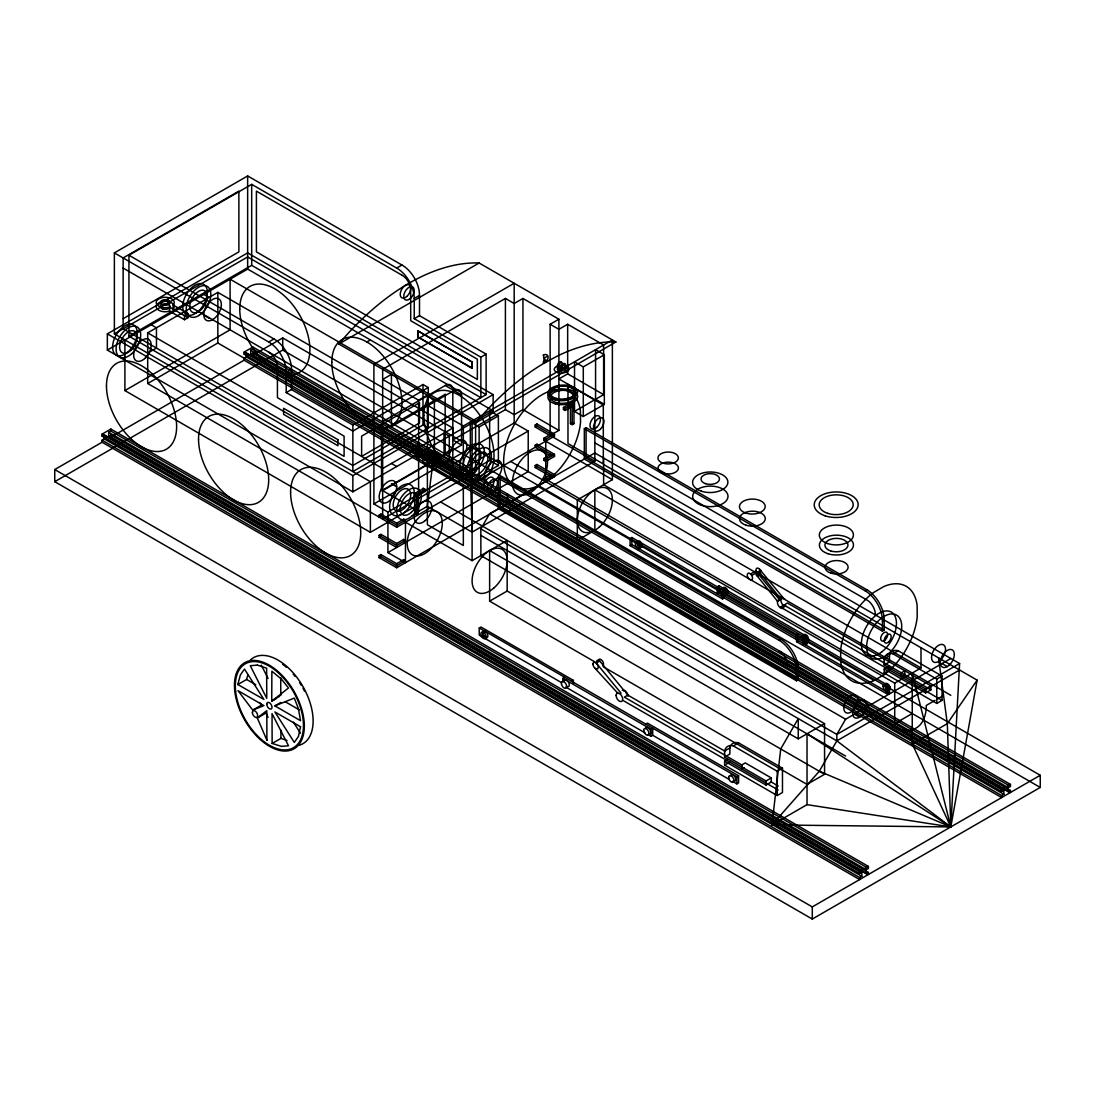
<?xml version="1.0" encoding="UTF-8"?>
<svg xmlns="http://www.w3.org/2000/svg" width="1095" height="1095" viewBox="0 0 1095 1095"><rect width="100%" height="100%" fill="white"/><g stroke="black" fill="none" stroke-linecap="round" stroke-linejoin="round"><path stroke-width="1.5" d="M440.532 501.948L824.562 723.658L824.562 774.274L507.163 591.04L507.163 540.41L472.096 560.667L472.096 420.945L612.379 339.956L612.379 479.665L543.996 440.19L543.996 438.164L551.004 434.113L551.004 436.138L535.222 427.023L535.222 424.997L536.974 423.984L554.508 434.113L554.508 436.138L396.691 527.256L147.688 383.496L147.688 332.866L217.837 292.379L452.81 428.036L452.81 478.652L382.661 519.153L382.661 369.316L505.411 298.442L514.185 303.507L522.945 298.442L558.902 319.206L558.902 430.376L550.128 435.44L550.128 324.257L558.902 319.206M603.619 458.025L603.619 484.729L921.004 667.977L921.004 647.734M936.786 703.414L936.786 679.119L942.056 676.08L942.056 700.376L936.786 703.414L884.185 673.042L884.185 668.99L889.441 665.952L889.441 670.003L884.185 673.042M798.255 738.851L798.255 718.594L780.721 748.966L771.961 824.905L950.816 826.93L959.59 663.543L594.845 452.96L489.629 513.719L480.856 528.899L480.869 555.603L798.255 738.851L824.562 723.658M638.508 548.937L638.508 542.874M723.015 596.104L723.015 590.027M803.333 644.161L803.333 638.098M427.378 506.301L434.4 450.811L434.4 401.208L427.378 395.131L418.618 400.195L382.661 379.445L391.435 374.38L391.435 426.667L382.661 421.602L445.2 385.495L461.57 394.953L461.57 445.063L382.661 490.615L418.618 511.365L427.378 506.301L472.096 532.129L594.845 461.255L594.845 399.689L558.902 378.938L567.662 373.874L603.619 394.624L603.619 345.021L567.662 324.257L558.902 329.321L550.128 324.257M603.619 464.485L977.123 680.132L950.816 826.93L807.029 804.647L771.961 824.905L819.306 771.236L836.84 740.863L959.59 670.003M435.454 460.447C434.263 460.968 436.782 464.814 433.99 466.196C428.391 467.278 436.07 460.215 429.87 462.309A3.723 2.149 0 0 1 429.103 458.942A3.723 2.149 0 0 1 434.948 459.38L435.454 460.447L431.731 462.596M760.122 573.274L760.738 570.659M237.82 684.526L240.38 674.917L244.472 669.072L263.895 699.431L237.82 684.526L246.621 679.475L247.908 674.643M779.845 600.019L777.477 601.182L756.303 574.902L757.001 572.398L755.824 570.947L750.554 573.972A3.723 2.149 60 0 0 747.269 575.299A3.723 2.149 60 0 0 751.019 579.926A3.723 2.149 60 0 0 751.745 575.436L750.554 573.972M782.624 597.199L780.995 599.157L760.943 574.286A3.723 2.149 60 0 1 757.562 573.602A3.723 2.149 60 0 1 756.18 569.017A3.723 2.149 60 0 1 759.328 568.921L760.505 570.372L759.807 572.877L758.082 573.931M271.738 701.211L271.875 671.221L281.401 679.092L288.505 687.988L271.738 701.211L276.145 698.678M950.83 658.478L845.6 719.237L836.826 734.416L836.84 740.863L950.816 826.93L947.312 723.658L938.538 657.849M439.656 458.914L434.113 461.433A9.047 5.229 0 0 1 422.752 456.834A9.047 5.229 0 0 1 432.552 451.181A9.047 5.229 0 0 1 440.505 457.737L436.152 460.94L436.152 464.992L434.113 465.484A9.047 5.229 0 0 1 423.026 461.789A9.047 5.229 0 0 1 429.418 455.383L431.758 455.205A9.047 5.229 0 0 1 440.505 461.789L436.152 464.992L439.656 462.966L439.656 458.914L459.818 470.563L528.214 431.074L528.214 471.575L387.931 552.564L387.931 512.063L456.314 472.588L456.314 476.626L459.818 474.6L459.818 470.563M977.123 680.132L947.312 723.658L912.245 743.902L950.816 826.93L819.306 771.236M173.119 305.026L173.968 303.849A9.047 5.229 0 0 0 166.016 297.292A9.047 5.229 0 0 0 156.202 302.959A9.047 5.229 0 0 0 167.562 307.544L169.602 307.052L188.025 317.687L188.025 313.635L173.119 305.026L173.119 309.077L173.968 307.9A9.047 5.229 0 0 0 165.222 301.317L162.881 301.495A9.047 5.229 0 0 0 156.475 307.9A9.047 5.229 0 0 0 167.562 311.596L169.752 311.076M266.906 740.22L257.325 718.005L266.797 710.628L266.906 740.398M780.721 607.232L783.91 605.015L930.873 689.864L930.873 685.812L787.414 603.003L780.721 607.232L942.056 700.376M547.459 356.176L544.023 358.229L544.023 363.253L547.459 361.199A2.477 1.423 0 0 0 544.475 360.994L543.572 361.542A2.477 1.423 0 0 0 544.023 363.253M874.166 680.501L884.24 674.602A54.558 31.495 -60 0 0 917.213 616.95L917.131 605.357A54.558 31.495 -60 0 0 883.679 586.605L873.605 592.505A54.558 31.495 -60 0 0 840.645 650.156L840.714 661.75A54.558 31.495 -60 0 0 874.166 680.501L537.481 486.125A54.558 31.495 -60 0 1 503.686 459.804A54.558 31.495 -60 0 1 540.273 395.815A54.558 31.495 -60 0 1 580.446 410.981L580.528 422.56A54.558 31.495 -60 0 1 547.555 480.226L884.24 674.602M124.898 339.956L124.898 390.573L230.101 329.828L230.101 279.211L475.6 420.945L475.6 471.575L370.384 532.321L370.384 481.69L114.373 333.879L114.373 252.89L247.648 175.939L401.961 265.031A24.391 14.084 60 0 1 419.495 295.404L419.495 315.661L486.125 354.123L486.125 394.624L352.85 471.575L352.85 424.997L422.998 384.496L428.254 387.534L428.254 428.036L422.998 424.997L352.85 465.498L128.936 336.22L128.936 255.217L251.686 184.357L396.691 268.07A24.391 14.084 60 0 1 414.225 298.442L414.225 318.7L480.869 357.162L486.125 354.123M123.133 318.7L238.874 251.877L238.874 191.132L123.133 257.955L123.133 328.815L344.09 456.382L344.09 436.138L277.446 397.663L277.377 365.771A11.963 6.898 60 0 0 269.959 352.932L268.467 351.974M107.351 333.879L247.648 252.89L493.133 394.624L493.133 410.83L352.85 491.819L107.351 350.085L107.351 333.879L352.85 475.613L493.133 394.624M114.373 333.879L247.648 256.942L486.125 394.624M128.936 336.22L251.686 265.346L480.869 397.663L480.869 357.162M107.351 350.085L247.648 269.083L493.133 410.83M188.025 313.635L184.507 315.661L184.507 319.713L188.025 317.687M147.688 353.124L156.462 348.059L156.462 327.802L151.192 324.777M147.688 383.496L217.837 342.995L1001.665 795.545L1003.869 794.272L1003.869 790.22L246.32 352.864L244.13 354.137L244.13 352.111L252.904 347.047L1010.439 784.403L1010.439 786.429L1008.249 787.688L250.714 350.332L250.714 354.383L1008.249 791.74L1010.439 790.48L1010.439 792.506L252.904 355.15L252.904 353.124L244.13 358.174L244.13 360.2L1001.665 797.571L1001.665 795.545M859.63 877.547L861.82 876.287L861.82 872.236L859.63 873.495L102.095 436.138L102.095 434.113L110.869 429.048L868.403 866.405L868.403 868.431L866.213 869.704L108.679 432.333L108.679 436.385L866.213 873.755L868.403 872.482L868.403 874.508L110.869 437.151L110.869 435.126L102.095 440.19L102.095 442.216L859.63 879.572L859.63 877.547L102.095 440.19M102.095 436.138L104.285 434.866L861.82 872.236M108.679 432.333L110.869 431.074L868.403 868.431M250.714 350.332L252.904 349.072L1010.439 786.429M114.373 252.89L268.686 341.982L273.942 338.944A24.391 14.084 60 0 1 291.475 369.316L291.475 389.56L352.85 424.997M396.691 268.07L401.961 265.031M252.904 355.15L282.715 337.931L1040.25 775.287L1040.25 787.442L812.285 919.061L54.75 481.69L54.75 469.55L102.095 442.216M110.869 437.151L244.13 360.2M54.75 481.69L282.715 350.085L1040.25 787.442M428.254 387.534L352.85 431.074L286.219 392.599L286.219 372.355L291.475 369.316M414.225 298.442L419.495 295.404M338.82 344.008L479.117 263.005L615.883 341.982L475.6 422.971L338.82 344.008A210.787 121.696 -60 0 1 479.117 263.005M366.88 341.982L370.384 339.956M286.219 392.599L291.475 389.56M414.225 318.7L419.495 315.661M417.742 330.841L472.274 362.13L472.096 368.303L417.742 336.918L417.742 330.841L472.274 362.13M417.742 336.918L472.274 368.207M434.4 401.208L427.378 405.259L463.336 426.01L470.344 421.958L479.117 427.023L498.389 415.881L498.389 465.498L479.117 476.626L434.4 450.811L427.378 454.863L463.336 475.613L489.629 460.434L498.389 465.498M391.435 426.667L453.96 390.559A10.772 6.214 -60 0 1 461.57 394.953M421.26 452.331L421.26 456.382L424.655 454.411L424.655 450.36L415.867 445.295L412.459 447.253L412.459 451.304M415.99 449.292L382.661 468.537L147.688 332.866M452.81 428.036L419.399 447.321L419.399 451.373L415.99 453.344L415.867 445.295M445.2 385.495A10.772 6.214 -60 0 1 452.81 389.888L452.81 439.998L505.411 409.626L514.185 414.69L522.945 409.626L558.902 430.376M583.293 366.88L604.33 354.725L604.33 404.329L583.293 416.483L574.519 411.419L574.519 361.815L583.293 366.88L583.293 416.483M444.05 453.864L449.306 456.902L449.306 436.138L444.036 433.1L444.05 453.864L452.824 448.799M429.87 462.309L434.948 459.38M431.772 466.497L435.18 464.54M514.185 422.971L514.185 283.263L373.901 364.252L373.901 503.96L514.185 422.971L528.214 431.074M563.432 407.463L572.206 402.399L573.958 403.412L573.958 423.655L572.206 424.668L570.454 423.655L570.454 405.437L572.206 406.45L565.198 410.488L563.432 409.475L563.432 407.463L565.198 408.462L565.198 410.488M414.663 493.489L418.18 495.515L418.18 513.747L416.415 514.759L414.663 513.747L414.663 493.489L423.436 488.425L423.436 490.45L425.188 491.463L425.188 489.438L422.998 488.178M380.909 514.089L380.909 516.115L379.157 517.127L379.157 515.102L380.909 514.089L396.691 523.205L403.713 519.153L405.465 520.166L405.465 562.693M563.432 409.475L573.958 403.412M425.188 489.438L416.415 494.502L416.415 514.759M535.222 427.023L536.974 426.01L536.974 423.984M418.18 495.515L425.188 491.463M574.519 411.419L594.845 399.689M604.33 354.725L595.57 349.661L595.57 399.278L603.619 394.624M570.454 423.655L572.206 422.643L573.958 423.655M414.663 513.747L416.415 512.734L418.18 513.747M379.157 535.346L380.909 534.333L396.691 543.448L403.713 539.397L405.465 540.41L396.691 545.474L379.157 535.346L379.157 537.371L396.691 547.5L396.691 543.448M405.465 520.166L396.691 525.23L379.157 515.102M535.222 445.241L536.974 444.228L554.508 454.357L554.508 456.382L545.748 461.447L543.996 460.434L543.996 458.408L551.004 454.357L551.004 456.382L535.222 447.266L535.222 445.241L554.508 456.382M543.996 440.19L554.508 434.113M379.157 537.371L380.909 536.358L380.909 534.333M498.389 478.282L500.155 477.269L780.721 639.247A24.391 14.084 60 0 1 798.255 669.62L798.255 679.749L796.503 680.761L498.389 508.655L498.389 478.282L778.969 640.26A24.391 14.084 60 0 1 796.503 670.633L796.503 680.761M584.333 428.665L586.085 427.652L866.651 589.644A24.391 14.084 60 0 1 884.185 620.016L884.185 630.131L882.433 631.144L584.333 459.038L584.333 428.665L864.899 590.657A24.391 14.084 60 0 1 882.433 621.029L882.433 631.144M379.157 555.603L380.909 554.59L396.691 563.692L403.713 559.654L405.465 560.667L396.691 565.718L379.157 555.603L379.157 557.629L396.691 567.744L554.508 476.626L554.508 474.6L536.974 464.485L535.222 465.498L535.222 467.524L551.004 476.626L551.004 474.6L543.996 478.652L543.996 480.678L554.508 474.6M543.996 460.434L554.508 454.357M379.157 557.629L380.909 556.616L380.909 554.59M535.222 467.524L536.974 466.511L536.974 464.485M612.379 479.665L577.311 499.922L577.311 540.41L594.845 530.295L594.845 489.793L950.816 695.311M845.6 756.056L489.629 550.539L489.629 601.155L507.163 591.04M796.571 641.697L798.323 640.684L798.323 633.594L796.571 634.607L796.571 641.697L887.758 694.339L889.51 693.327L889.51 686.236L631.883 537.494L630.118 538.507L630.118 545.597L722.522 598.938L724.274 597.925L724.274 590.848L722.522 591.861L722.522 598.938M561.68 682.719L479.24 635.127L479.24 628.037L480.992 627.024L573.383 680.365L573.383 683.212M630.118 545.597L631.883 544.585L631.883 537.494M482.84 632.089L484.195 632.883A3.723 2.149 60 0 1 485.674 638.412A3.723 2.149 60 0 1 481.362 635.921A3.723 2.149 60 0 1 482.84 632.089L485.277 631.377L736.867 776.779L738.619 775.766L738.619 782.857L736.867 783.869L732.445 781.31M484.195 632.883L485.961 631.87A3.723 2.149 60 0 1 487.426 637.399A3.723 2.149 60 0 1 483.114 634.908A3.723 2.149 60 0 1 484.592 631.076L479.24 628.037M638.536 545.926L642.04 543.9M719.018 585.784L717.266 586.797L717.266 593.873L719.018 592.86L807.097 643.723L807.097 636.633L719.018 585.784L719.018 592.86M562.871 681.186L562.871 678.352L564.623 677.34M623.753 690.877A4.955 2.861 60 0 1 624.656 691.26L599.745 661.038L596.241 663.064L621.098 693.217M751.745 575.436L760.505 570.372L783.349 597.993M723.042 593.079L726.56 591.054M571.631 681.377L573.383 680.365M756.303 574.902L759.807 572.877L760.943 574.286L757.439 576.312A3.723 2.149 60 0 0 757.001 572.398L780.105 600.402M777.477 601.182L783.253 597.952L781.885 598.13A4.667 2.696 60 0 0 781.625 603.003A4.667 2.696 60 0 0 785.895 606.425L786.183 606.329M725.438 751.471L627.846 695.12L624.328 697.145L742.451 765.35M778.969 640.26L780.721 639.247M864.899 590.657L866.651 589.644M645.68 724.137L647.432 723.124L738.619 775.766M807.097 636.633L805.345 637.646L805.345 644.736L807.097 643.723M803.36 641.15L806.878 639.124M562.871 678.352L650.95 729.202L652.702 728.189L652.702 735.265L729.489 779.599M648.007 734.594L650.95 736.278L652.702 735.265M796.503 670.633L798.255 669.62M882.433 621.029L884.185 620.016M724.616 761.121L766.035 785.033L771.291 781.994L771.291 777.943L766.035 780.981L724.616 757.069L724.616 750.992L729.872 747.953A16.74 9.663 60 0 1 738.632 742.889L782.473 768.211L782.473 792.506L777.217 795.545L724.616 765.172L724.616 761.121L727.244 759.601M724.616 750.992A16.74 9.663 60 0 1 733.376 745.928L738.632 742.889M930.873 685.812L925.603 688.851L884.185 664.939L884.185 658.861L889.441 655.823A16.74 9.663 60 0 1 898.215 650.772L942.056 676.08M884.185 658.861A16.74 9.663 60 0 1 892.945 653.797L898.215 650.772M724.616 757.069L729.872 754.031L729.872 747.953M884.185 664.939L889.441 661.9L889.441 655.823M724.616 765.172L729.872 762.134M744.08 767.636L741.739 768.991L741.739 764.94L745.257 762.914L771.291 777.943M889.51 686.236L887.758 687.249L887.758 694.339M510.681 461.447L894.711 683.157L921.004 667.977M886.485 689.412L889.989 687.386M959.59 663.543L836.826 734.416L480.856 528.899M733.376 745.928L777.217 771.236L782.473 768.211M884.185 668.99L925.603 692.902L930.873 689.864M912.245 713.529L894.711 723.658L894.711 683.157M935.034 700.376L926.274 705.44A49.603 28.634 60 0 1 891.193 725.684M936.786 699.363L942.056 696.324M824.562 774.274L807.029 784.403L603.304 666.787M102.095 434.113L859.63 871.469L868.403 866.405M244.13 352.111L1001.665 789.468L1010.439 784.403M244.13 354.137L1001.665 791.493L1003.869 790.22M54.75 469.55L812.285 906.906L1040.25 775.287M252.726 710.107L263.936 705.618L237.998 690.644L252.726 710.107L261.527 705.07L259.556 702.47M271.984 700.663L279.321 696.461M274.845 705.864L294.295 698.076L298.401 708.698L300.509 720.674L274.845 705.864L280.717 702.497M257.325 718.005L266.126 712.968L268.042 717.417M272.135 743.437L281.401 746.379L288.505 745.763L272.039 713.598L272.135 743.437L280.936 738.4L287.041 740.48M562.337 366.962L562.146 363.02A3.394 2.094 -63.4 0 0 559.668 361.952A3.394 2.094 -63.4 0 0 557.396 365.62L557.533 369.604L562.337 366.962L565.828 368.714L565.636 364.758A3.394 2.094 -63.4 0 0 563.159 363.704A3.394 2.094 -63.4 0 0 560.886 367.372L561.023 371.356L565.828 368.714M559.271 370.48L564.089 367.838M779.736 599.964L779.051 599.937A4.667 2.696 60 0 0 777.737 604.111A4.667 2.696 60 0 0 781.871 608.437A4.667 2.696 60 0 0 783.91 605.015M781.885 598.13L784.636 598.65M557.533 369.604L561.023 371.356M246.621 679.475L255.778 684.703M595.57 399.278L604.33 404.329M567.662 384.359L603.619 405.109M594.845 442.845L867.924 600.58A11.963 6.898 60 0 1 875.343 613.433L875.425 615.198M535.222 424.997L554.508 436.138M550.128 435.44L594.845 461.255M884.185 630.131L586.085 458.025L586.085 427.652M942.056 663.543L947.312 666.581M543.996 438.164L545.748 439.177L545.748 481.69M498.389 415.881L489.629 410.83L489.629 460.434M892.945 653.797L936.786 679.119M543.996 458.408L545.748 459.421M528.214 451.318L529.966 452.331M535.222 465.498L554.508 476.626M543.996 478.652L545.748 479.665M203.807 294.404L209.063 297.429M452.81 439.998L461.57 445.063M889.51 693.327L631.883 544.585M128.936 255.217L273.942 338.944M123.133 268.07L475.6 471.575M203.821 315.168L209.077 318.207M252.904 353.124L1010.439 790.48M787.401 665.65L507.491 503.399L507.491 494.037M184.507 319.713L169.602 311.103L169.602 307.052M1003.869 794.272L246.32 356.915L246.32 352.864M427.378 464.992L463.336 485.742L463.336 545.474L427.378 524.724L427.378 395.131M798.255 679.749L500.155 507.642L500.155 477.269M854.374 714.173L859.63 717.211M489.629 513.719L845.6 719.237M391.435 463.472L396.691 466.511M391.435 483.716L396.691 486.755M480.856 535.359L836.84 740.863M373.901 503.96L387.931 512.063M472.096 560.667L403.713 521.179L403.713 519.153M405.465 542.436L403.713 541.423L403.713 539.397M124.898 390.573L370.384 532.321M489.629 601.155L594.448 661.667M387.931 552.564L403.713 561.68L403.713 559.654M771.017 781.844L778.285 786.032M622.617 700.211L778.093 789.974M484.592 631.076L485.961 631.87M482.457 634.963L486.851 637.495M565.8 687.126L645.078 732.897M110.869 435.126L868.403 872.482M861.82 876.287L104.285 438.917L104.285 434.866M285.07 701.649L299.332 709.875M778.737 650.635L780.201 651.566A11.498 6.638 60 0 1 787.332 663.912L787.401 665.007M594.913 668.183L618.114 693.559M625.724 692.546L627.846 695.12M759.328 568.921L760.505 570.372M293.405 722.139L300.454 733.212M261.322 665.13L268.056 678.462M472.096 532.129L470.344 471.562L470.344 421.958M280.717 677.627L280.785 695.626M280.909 730.105L280.936 738.4M1008.249 787.688L1008.249 791.74M1001.665 789.468L1001.665 791.493M925.603 688.851L925.603 692.902M912.245 743.902L912.245 673.042L950.816 826.93L807.029 733.787L807.029 804.647M886.485 686.373L886.485 692.437M866.213 869.704L866.213 873.755M859.63 871.469L859.63 873.495M812.285 906.906L812.285 919.061M777.217 771.236L777.217 795.545M766.035 780.981L766.035 785.033M736.867 776.779L736.867 783.869M650.95 729.202L650.95 736.278M603.304 404.931L603.304 463.938L567.976 443.543L567.976 384.537M572.206 402.399L572.206 424.668M567.662 324.257L567.662 373.874M536.974 444.228L536.974 446.254M522.945 298.442L522.945 409.626M505.411 298.442L505.411 409.626M479.117 427.023L479.117 476.626M472.096 362.226L472.096 368.303M463.336 426.01L463.336 475.613M422.998 384.496L422.998 424.997M418.618 400.195L418.618 511.365M417.907 330.745L417.907 336.822M396.691 523.205L396.691 527.256M396.691 563.692L396.691 567.744M352.85 475.613L352.85 491.819M282.715 337.931L282.715 350.085M252.904 347.047L252.904 349.072M251.686 184.357L251.686 265.346M247.648 175.939L247.648 269.083M217.837 292.379L217.837 342.995M110.869 429.048L110.869 431.074M475.6 422.971A210.787 121.696 -60 0 1 545.748 362.226L557.903 355.779A210.787 121.696 -60 0 1 615.883 341.982M268.686 341.982A24.391 14.084 60 0 1 286.219 372.355M645.516 728.558A3.723 2.149 60 0 1 649.924 729.735A3.723 2.149 60 0 1 648.746 734.143M564.034 681.815A3.723 2.149 60 0 1 566.69 680.351A3.723 2.149 60 0 1 569.29 684.922A3.723 2.149 60 0 1 566.621 686.387M730.516 775.739A3.723 2.149 60 0 1 734.909 776.916A3.723 2.149 60 0 1 733.732 781.31M622.302 690.261A4.667 2.696 60 0 1 625.902 691.479A4.667 2.696 60 0 1 627.955 696.174M598.281 661.051A3.723 2.149 60 0 1 598.376 660.312M598.623 659.724A3.723 2.149 60 0 1 602.496 661.038A3.723 2.149 60 0 1 602.784 665.76M596.46 662.105A3.723 2.149 60 0 1 599.745 661.038M250.481 659.915A49.603 28.511 60.2 0 1 302.891 686.442A49.603 28.511 60.2 0 1 299.455 745.202M282.619 664.254A48.207 27.717 60.2 0 1 286.356 667.252M293.2 674.137A48.207 27.717 60.2 0 1 295.157 676.491M299.715 682.801A48.207 27.717 60.2 0 1 301.385 685.47M302.973 688.221A48.207 27.717 60.2 0 1 304.437 691.013M261.951 705.796A3.723 2.135 60.2 0 1 262.499 705.632M300.536 726.765L298.401 736.565L294.295 742.41L274.913 711.955L300.536 726.765M543.339 355.081C546.131 368.864 552.414 351.235 543.339 355.081M419.495 402.727L361.624 436.138L361.624 456.382L419.495 422.971L419.495 402.727M445.172 394.337L381.539 431.074L381.539 490.738L445.172 454.001L445.172 394.337M420.261 451.879L416.866 453.836L416.866 457.888L420.261 455.931L420.261 451.879M904.826 670.783L901.322 672.809L901.322 676.861L904.826 674.835L904.826 670.783M257.366 665.103L250.276 665.719L266.756 698.323L266.646 668.21L257.366 665.103M638.59 548.513L637.235 547.719A3.723 2.149 60 0 1 635.757 542.203A3.723 2.149 60 0 1 640.069 544.68A3.723 2.149 60 0 1 638.59 548.513M168.685 300.495L167.672 300.044A4.9 2.82 0 0 0 160.349 302.247A4.9 2.82 0 0 0 166.905 305.149A4.9 2.82 0 0 0 168.685 300.495M401.742 275.037L256.408 191.132L256.408 251.877L477.352 379.445L477.352 359.187L410.721 320.725L410.652 288.834A11.963 6.898 60 0 0 403.234 275.981L401.742 275.037M337.958 439.67L283.591 408.284L283.591 414.375L337.958 445.761L337.958 439.67M494.173 587.728A24.802 14.317 -60 0 0 502.03 549.307A24.802 14.317 -60 0 0 472.698 575.327A24.802 14.317 -60 0 0 494.173 587.728M599.389 526.982A24.802 14.317 -60 0 0 607.246 488.562A24.802 14.317 -60 0 0 577.914 514.582A24.802 14.317 -60 0 0 599.389 526.982M429.295 550.265A24.802 14.317 -60 0 0 437.151 511.844A24.802 14.317 -60 0 0 407.819 537.864A24.802 14.317 -60 0 0 429.295 550.265M861.45 715.884A9.923 5.721 -60 0 0 864.585 700.513A9.923 5.721 -60 0 0 852.854 710.929A9.923 5.721 -60 0 0 861.45 715.884M949.132 665.254A9.923 5.721 -60 0 0 952.28 649.896A9.923 5.721 -60 0 0 940.537 660.299A9.923 5.721 -60 0 0 949.132 665.254M881.831 651.84A24.802 14.317 -60 0 0 892.439 612.858A24.802 14.317 -60 0 0 862.49 635.962A24.802 14.317 -60 0 0 881.831 651.84M887.101 654.878A24.802 14.317 -60 0 0 897.708 615.883A24.802 14.317 -60 0 0 867.746 639.001A24.802 14.317 -60 0 0 887.101 654.878M885.088 639.973A4.955 2.861 -60 0 0 886.663 632.294A4.955 2.861 -60 0 0 880.791 637.495A4.955 2.861 -60 0 0 885.088 639.973M888.592 641.999A4.955 2.861 -60 0 0 890.167 634.32A4.955 2.861 -60 0 0 884.308 639.521A4.955 2.861 -60 0 0 888.592 641.999M663.05 463.144A10.225 5.94 -0.4 0 0 678.38 457.929A10.225 5.94 -0.4 0 0 663.05 452.851A10.225 5.94 -0.4 0 0 663.05 463.144M745.887 513.076A12.88 7.487 -0.4 0 0 765.2 506.52A12.88 7.487 -0.4 0 0 745.887 500.114A12.88 7.487 -0.4 0 0 745.887 513.076M663.105 473.232A10.225 5.94 -0.4 0 0 678.435 468.017A10.225 5.94 -0.4 0 0 663.105 462.939A10.225 5.94 -0.4 0 0 663.105 473.232M745.969 525.189A12.88 7.487 -0.4 0 0 765.282 518.619A12.88 7.487 -0.4 0 0 745.969 512.214A12.88 7.487 -0.4 0 0 745.969 525.189M701.498 505.329A17.671 10.279 -0.4 0 0 727.997 496.322A17.671 10.279 -0.4 0 0 701.498 487.535A17.671 10.279 -0.4 0 0 701.498 505.329M830.667 550.908A11.525 6.707 -0.4 0 0 847.954 545.023A11.525 6.707 -0.4 0 0 830.667 539.301A11.525 6.707 -0.4 0 0 830.667 550.908M830.818 573.096A11.525 6.707 -0.4 0 0 848.091 567.224A11.525 6.707 -0.4 0 0 830.804 561.489A11.525 6.707 -0.4 0 0 830.818 573.096M827.916 553.7A17.041 9.91 -0.4 0 0 853.47 545.009A17.041 9.91 -0.4 0 0 827.916 536.536A17.041 9.91 -0.4 0 0 827.916 553.7M827.847 543.613A17.041 9.91 -0.4 0 0 853.416 534.921A17.041 9.91 -0.4 0 0 827.847 526.449A17.041 9.91 -0.4 0 0 827.847 543.613M825.192 515.841A21.982 12.784 -0.4 0 0 858.151 504.631A21.982 12.784 -0.4 0 0 825.192 493.708A21.982 12.784 -0.4 0 0 825.192 515.841M827.669 513.336A17.014 9.896 -0.4 0 0 853.197 504.658A17.014 9.896 -0.4 0 0 827.669 496.199A17.014 9.896 -0.4 0 0 827.669 513.336M493.599 481.417A12.401 7.159 -60 0 0 500.497 461.816A12.401 7.159 -60 0 0 485.331 471.48A12.401 7.159 -60 0 0 493.599 481.417M425.271 520.536A12.401 7.159 -60 0 0 429.199 501.332A12.401 7.159 -60 0 0 414.526 514.335A12.401 7.159 -60 0 0 425.271 520.536M412.158 515.854A17.397 10.047 -60 0 0 417.674 488.89A17.397 10.047 -60 0 0 397.088 507.149A17.397 10.047 -60 0 0 412.158 515.854M479.569 473.314A12.401 7.159 -60 0 0 486.467 453.713A12.401 7.159 -60 0 0 471.302 463.377A12.401 7.159 -60 0 0 479.569 473.314M411.241 512.433A12.401 7.159 -60 0 0 415.169 493.229A12.401 7.159 -60 0 0 400.496 506.232A12.401 7.159 -60 0 0 411.241 512.433M479.747 477.297A17.397 10.047 -60 0 0 489.438 449.771A17.397 10.047 -60 0 0 468.154 463.349A17.397 10.047 -60 0 0 479.747 477.297M428.309 458.381A4.9 2.82 0 0 0 436.494 457.121A4.9 2.82 0 0 0 430.499 453.658A4.9 2.82 0 0 0 428.309 458.381M428.309 462.432A4.9 2.82 0 0 0 436.494 461.159A4.9 2.82 0 0 0 430.499 457.696A4.9 2.82 0 0 0 428.309 462.432M534.497 489.52A24.802 14.317 -60 0 0 542.367 451.099A24.802 14.317 -60 0 0 513.021 477.119A24.802 14.317 -60 0 0 534.497 489.52M458.531 461.173A12.401 7.159 -60 0 0 465.43 441.559A12.401 7.159 -60 0 0 450.264 451.236A12.401 7.159 -60 0 0 458.531 461.173M472.739 473.245A17.397 10.047 -60 0 0 482.416 445.72A17.397 10.047 -60 0 0 461.132 459.298A17.397 10.047 -60 0 0 472.739 473.245M472.547 469.262A12.401 7.159 -60 0 0 479.446 449.662A12.401 7.159 -60 0 0 464.28 459.325A12.401 7.159 -60 0 0 472.547 469.262M390.19 500.292A12.401 7.159 -60 0 0 394.132 481.075A12.401 7.159 -60 0 0 379.459 494.091A12.401 7.159 -60 0 0 390.19 500.292M405.136 511.803A17.397 10.047 -60 0 0 410.652 484.852A17.397 10.047 -60 0 0 390.066 503.098A17.397 10.047 -60 0 0 405.136 511.803M404.219 508.381A12.401 7.159 -60 0 0 408.148 489.178A12.401 7.159 -60 0 0 393.488 502.181A12.401 7.159 -60 0 0 404.219 508.381M429.103 455.903A3.723 2.149 0 0 0 435.317 454.931A3.723 2.149 0 0 0 430.759 452.303A3.723 2.149 0 0 0 429.103 455.903M331.812 362.226A49.603 28.634 60 0 0 384.413 427.68A49.603 28.634 60 0 0 384.413 357.531A49.603 28.634 60 0 0 331.812 362.226M144.691 358.544A12.401 7.159 -60 0 0 148.633 339.34A12.401 7.159 -60 0 0 133.96 352.344A12.401 7.159 -60 0 0 144.691 358.544M213.032 319.425A12.401 7.159 -60 0 0 219.931 299.825A12.401 7.159 -60 0 0 204.765 309.502A12.401 7.159 -60 0 0 213.032 319.425M199.003 311.336A12.401 7.159 -60 0 0 205.901 291.722A12.401 7.159 -60 0 0 190.735 301.399A12.401 7.159 -60 0 0 199.003 311.336M162.772 308.995A4.9 2.82 0 0 0 170.122 306.545A4.9 2.82 0 0 0 162.772 304.095A4.9 2.82 0 0 0 162.772 308.995M199.18 315.305A17.397 10.047 -60 0 0 208.858 287.793A17.397 10.047 -60 0 0 187.573 301.358A17.397 10.047 -60 0 0 199.18 315.305M130.675 350.455A12.401 7.159 -60 0 0 134.603 331.237A12.401 7.159 -60 0 0 119.93 344.254A12.401 7.159 -60 0 0 130.675 350.455M131.578 353.863A17.397 10.047 -60 0 0 137.094 326.912A17.397 10.047 -60 0 0 116.508 345.171A17.397 10.047 -60 0 0 131.578 353.863M128.074 351.837A17.397 10.047 -60 0 0 133.59 324.887A17.397 10.047 -60 0 0 113.004 343.146A17.397 10.047 -60 0 0 128.074 351.837M195.677 313.279A17.397 10.047 -60 0 0 205.354 285.768A17.397 10.047 -60 0 0 184.069 299.332A17.397 10.047 -60 0 0 195.677 313.279M701.402 491.203A17.671 10.279 -0.4 0 0 727.901 482.197A17.671 10.279 -0.4 0 0 701.402 473.41A17.671 10.279 -0.4 0 0 701.402 491.203M705.604 483.689A9.239 5.379 -0.4 0 0 719.456 478.98A9.239 5.379 -0.4 0 0 705.604 474.381A9.239 5.379 -0.4 0 0 705.604 483.689M490.108 488.931A7.446 4.298 -60 0 0 492.476 477.406A7.446 4.298 -60 0 0 483.675 485.208A7.446 4.298 -60 0 0 490.108 488.931M596.57 427.461A7.446 4.298 -60 0 0 598.924 415.936A7.446 4.298 -60 0 0 590.123 423.751A7.446 4.298 -60 0 0 596.57 427.461M493.626 490.957A7.446 4.298 -60 0 0 495.98 479.432A7.446 4.298 -60 0 0 487.179 487.234A7.446 4.298 -60 0 0 493.626 490.957M600.074 429.486A7.446 4.298 -60 0 0 602.428 417.962A7.446 4.298 -60 0 0 593.627 425.777A7.446 4.298 -60 0 0 600.074 429.486M410.324 298.47A7.446 4.298 -60 0 0 412.692 286.945A7.446 4.298 -60 0 0 403.891 294.747A7.446 4.298 -60 0 0 410.324 298.47M406.82 296.444A7.446 4.298 -60 0 0 409.188 284.919A7.446 4.298 -60 0 0 400.387 292.721A7.446 4.298 -60 0 0 406.82 296.444M106.475 386.015A49.603 28.634 60 0 0 159.09 451.468A49.603 28.634 60 0 0 159.09 381.32A49.603 28.634 60 0 0 106.475 386.015M198.537 439.177A49.603 28.634 60 0 0 251.152 504.617A49.603 28.634 60 0 0 251.152 434.469A49.603 28.634 60 0 0 198.537 439.177M290.599 492.326A49.603 28.634 60 0 0 343.214 557.766A49.603 28.634 60 0 0 343.214 487.631A49.603 28.634 60 0 0 290.599 492.326M423.874 415.375A49.603 28.634 60 0 0 476.476 480.828A49.603 28.634 60 0 0 476.476 410.68A49.603 28.634 60 0 0 423.874 415.375M239.75 309.077A49.603 28.634 60 0 0 292.351 374.517A49.603 28.634 60 0 0 292.351 304.383A49.603 28.634 60 0 0 239.75 309.077M940.359 660.189A9.923 5.721 -60 0 0 943.507 644.832A9.923 5.721 -60 0 0 931.777 655.234A9.923 5.721 -60 0 0 940.359 660.189M852.677 710.819A9.923 5.721 -60 0 0 855.825 695.448A9.923 5.721 -60 0 0 844.081 705.864A9.923 5.721 -60 0 0 852.677 710.819M883.063 686.195A3.723 2.149 60 0 0 887.005 691.096A3.723 2.149 60 0 0 887.005 685.84A3.723 2.149 60 0 0 883.063 686.195M561.475 684.17A3.723 2.149 60 0 0 565.869 688.125A3.723 2.149 60 0 0 564.746 682.377A3.723 2.149 60 0 0 561.475 684.17M643.682 730.297A3.723 2.149 60 0 0 647.624 735.21A3.723 2.149 60 0 0 647.624 729.954A3.723 2.149 60 0 0 643.682 730.297M728.668 777.477A3.723 2.149 60 0 0 732.61 782.391A3.723 2.149 60 0 0 732.61 777.121A3.723 2.149 60 0 0 728.668 777.477M884.815 685.183A3.723 2.149 60 0 0 888.757 690.083A3.723 2.149 60 0 0 888.757 684.827A3.723 2.149 60 0 0 884.815 685.183M801.581 637.263A3.723 2.149 60 0 0 805.523 642.163A3.723 2.149 60 0 0 805.523 636.907A3.723 2.149 60 0 0 801.581 637.263M803.333 636.25A3.723 2.149 60 0 0 807.275 641.15A3.723 2.149 60 0 0 807.275 635.894A3.723 2.149 60 0 0 803.333 636.25M637.044 542.655A3.723 2.149 60 0 0 640.986 547.555A3.723 2.149 60 0 0 640.986 542.299A3.723 2.149 60 0 0 637.044 542.655M720.181 590.739A3.723 2.149 60 0 0 724.151 595.612A3.723 2.149 60 0 0 724.096 590.314A3.723 2.149 60 0 0 720.181 590.739M722.809 589.22A3.723 2.149 60 0 0 726.779 594.092A3.723 2.149 60 0 0 726.724 588.795A3.723 2.149 60 0 0 722.809 589.22M592.956 664.131A3.723 2.149 60 0 0 596.912 669.018A3.723 2.149 60 0 0 596.884 663.734A3.723 2.149 60 0 0 592.956 664.131M616.088 695.462A4.667 2.696 60 0 0 621.07 701.594A4.667 2.696 60 0 0 621.029 694.969A4.667 2.696 60 0 0 616.088 695.462M566.827 371.314A2.477 1.423 -60 0 0 568.291 367.4A2.477 1.423 -60 0 0 565.253 369.22A2.477 1.423 -60 0 0 566.827 371.314M555.302 403.822A14.878 7.816 -2.4 0 0 577.681 396.445A14.878 7.816 -2.4 0 0 555.452 390.272A14.878 7.816 -2.4 0 0 555.302 403.822M556.561 402.645A12.373 6.502 -2.4 0 0 575.176 396.513A12.373 6.502 -2.4 0 0 556.684 391.38A12.373 6.502 -2.4 0 0 556.561 402.645M555.138 399.867A14.878 7.816 -2.4 0 0 577.517 392.489A14.878 7.816 -2.4 0 0 555.288 386.316A14.878 7.816 -2.4 0 0 555.138 399.867M556.068 398.991A13.017 6.844 -2.4 0 0 575.655 392.544A13.017 6.844 -2.4 0 0 556.205 387.137A13.017 6.844 -2.4 0 0 556.068 398.991M557.889 372.656A7.446 3.901 -2.4 0 0 569.085 368.974A7.446 3.901 -2.4 0 0 557.971 365.881A7.446 3.901 -2.4 0 0 557.889 372.656M556.383 398.429A12.373 6.502 -2.4 0 0 574.998 392.297A12.373 6.502 -2.4 0 0 556.506 387.165A12.373 6.502 -2.4 0 0 556.383 398.429M563.829 368.645A2.477 1.533 -63.4 0 0 564.472 364.69A2.477 1.533 -63.4 0 0 561.571 367.263A2.477 1.533 -63.4 0 0 563.829 368.645M560.353 366.907A2.477 1.533 -63.4 0 0 560.996 362.938A2.477 1.533 -63.4 0 0 558.08 365.511A2.477 1.533 -63.4 0 0 560.353 366.907M235.603 691.232A48.385 27.827 60.2 0 0 290.134 749.158A48.385 27.827 60.2 0 0 282.428 676.833A48.385 27.827 60.2 0 0 235.603 691.232M234.754 690.877A49.603 28.511 60.2 0 0 290.654 750.253A49.603 28.511 60.2 0 0 282.756 676.108A49.603 28.511 60.2 0 0 234.754 690.877M266.769 704.236A3.723 2.135 60.2 0 0 270.711 709.136A3.723 2.135 60.2 0 0 270.684 703.866A3.723 2.135 60.2 0 0 266.769 704.236M252.397 712.571A3.723 2.135 60.2 0 0 256.353 717.444A3.723 2.135 60.2 0 0 256.312 712.161A3.723 2.135 60.2 0 0 252.397 712.571"/></g></svg>
